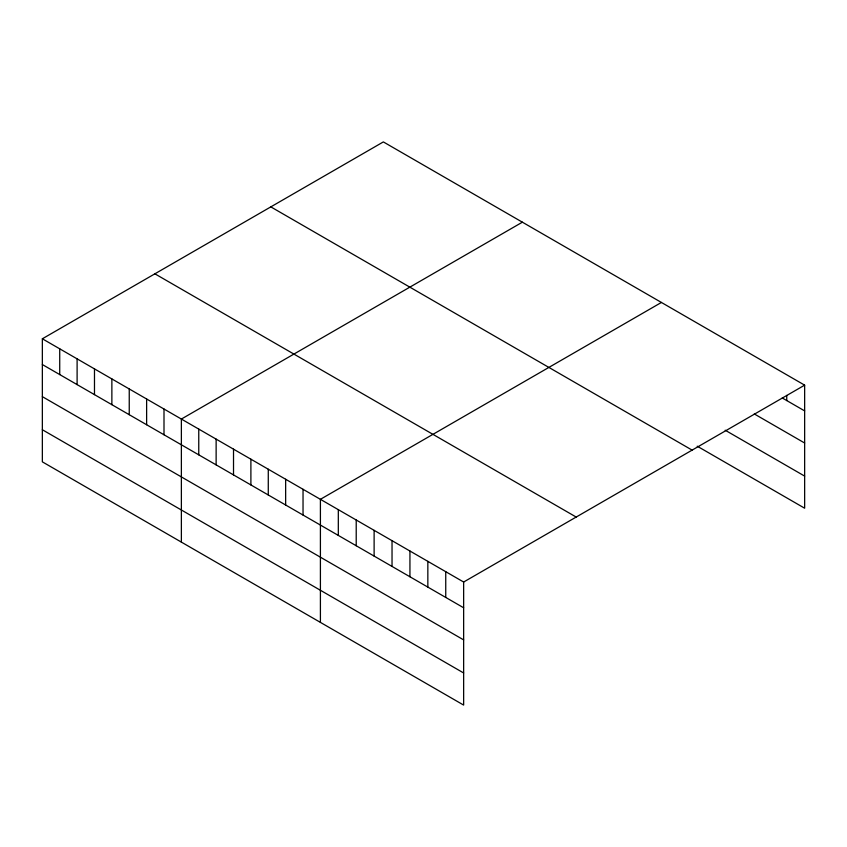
<?xml version="1.0" encoding="UTF-8"?>
<svg xmlns="http://www.w3.org/2000/svg" width="847" height="847" viewBox="0 0 847 847"><rect width="100%" height="100%" fill="white"/><g stroke="black" fill="none" stroke-linecap="round" stroke-linejoin="round"><path stroke-width="1.27" d="M42.35 338.789L463.648 582.027L463.648 705.085L42.35 461.848L42.35 338.789L383.352 141.915L804.65 385.152L804.65 508.211L697.219 446.189M522.377 222.179L181.374 419.053L181.374 542.122M661.412 302.453L320.41 499.317L320.41 622.386M463.648 582.027L804.65 385.152M782.268 397.974L804.65 410.901M754.296 413.939L804.65 443.013M725.191 430.223L804.65 476.099M270.818 206.88L692.115 450.117M154.885 273.814L576.182 517.051M42.35 364.538L463.648 607.775M42.35 396.65L463.648 639.887M42.35 429.736L463.648 672.973M786.747 395.411L786.747 400.567M445.744 571.683L445.744 597.431M427.841 561.349L427.841 587.098M409.937 551.005L409.937 576.765M392.034 540.672L392.034 566.421M374.12 530.338L374.12 556.087M356.216 519.994L356.216 545.754M338.313 509.661L338.313 535.41M303.035 489.291L303.035 515.04M285.651 479.254L285.651 505.003M268.277 469.217L268.277 494.976M250.892 459.19L250.892 484.939M233.518 449.154L233.518 474.902M216.133 439.117L216.133 464.876M198.759 429.09L198.759 454.839M164 409.016L164 434.776M146.626 398.99L146.626 424.739M129.242 388.953L129.242 414.702M111.868 378.916L111.868 404.675M94.483 368.89L94.483 394.638M77.109 358.853L77.109 384.602M59.724 348.816L59.724 374.575"/></g></svg>
